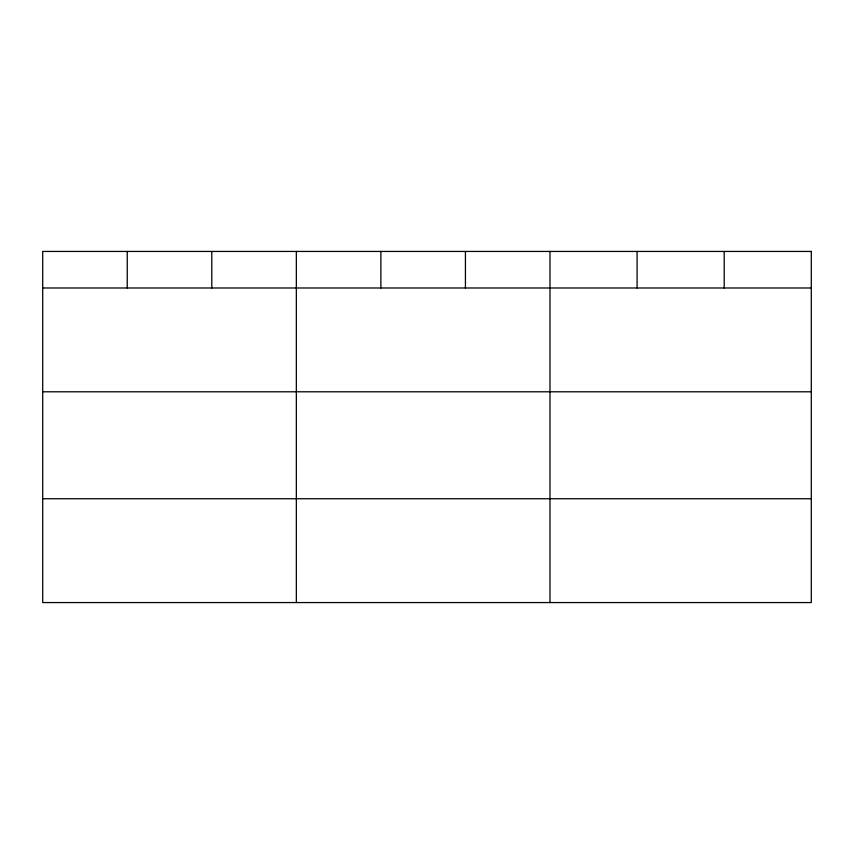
<?xml version="1.0" encoding="UTF-8"?>
<svg xmlns="http://www.w3.org/2000/svg" width="854" height="854" viewBox="0 0 854 854"><rect width="100%" height="100%" fill="white"/><g stroke="black" fill="none" stroke-linecap="round" stroke-linejoin="round"><path stroke-width="1.28" d="M42.7 287.99L811.3 287.99M42.7 391.794L811.3 391.794M42.7 498.747L811.3 498.747M724.192 251.439L724.192 287.99M637.084 251.439L637.084 287.99M549.976 251.439L549.976 602.561M465.43 251.439L465.43 287.99M380.884 251.439L380.884 287.99M296.338 251.439L296.338 602.561M211.792 251.439L211.792 287.99M127.246 251.439L127.246 287.99M811.3 251.439L42.7 251.439L42.7 602.561L811.3 602.561L811.3 251.439"/></g></svg>
